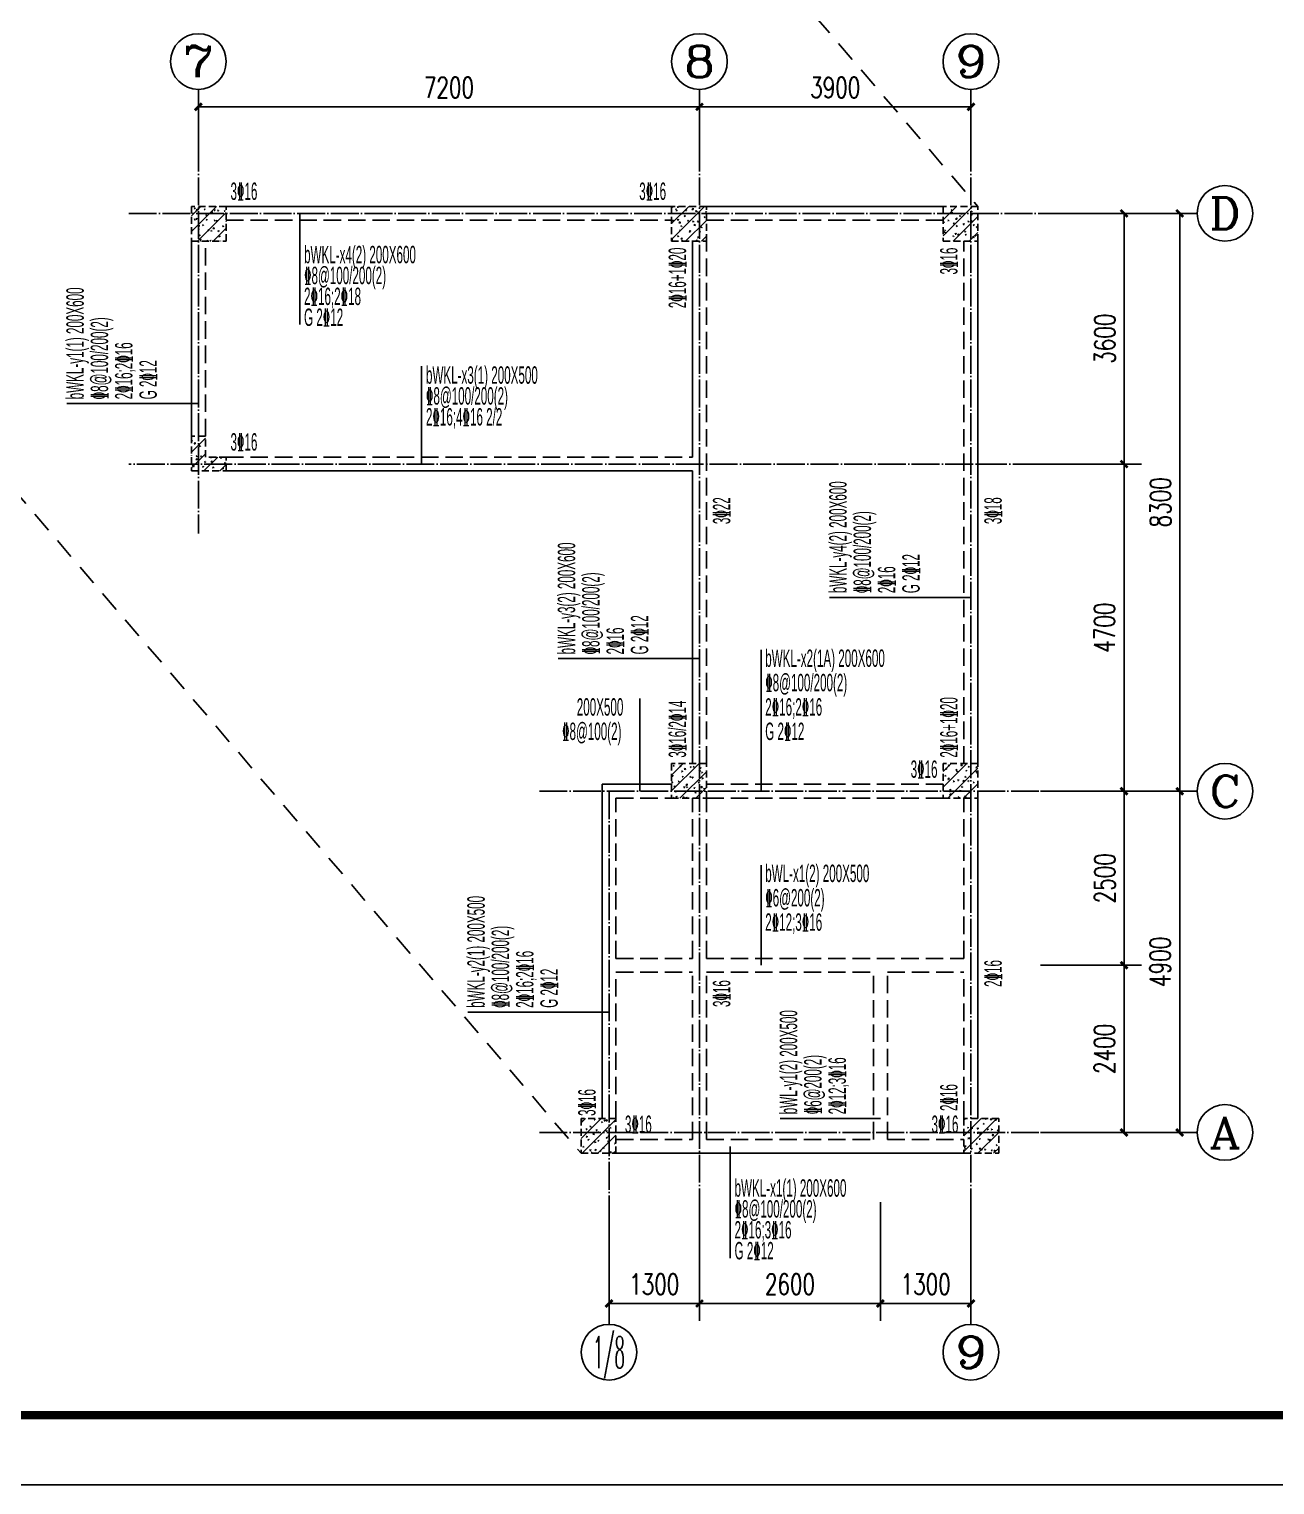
# Model space of a CAD drawing. Extents: x -441005 to 725361, y -182459 to 319313.
# Drawn here: x 347193 to 365093, y 242050 to 262958 of the extents above; entities that cross this region are included whole.
import ezdxf
from ezdxf.enums import TextEntityAlignment as Align

# ---------------------------------------------------------------- set-up
doc = ezdxf.new("R2010")
doc.units = 0
doc.header["$LTSCALE"] = 100
for name, pattern in [('3', [5, 3, -2]), ('DASHED', [0.75, 0.5, -0.25]), ('DASHEDX2', [1.5, 1, -0.5]), ('DOTE', [2.42, 2, -0.2, 0.02, -0.2]), ('HIDDEN', [7, 5, -2])]:
    doc.linetypes.add(name, pattern=pattern)
doc.layers.get('0').update_dxf_attribs({"linetype": 'CONTINUOUS'})
doc.layers.get('Defpoints').update_dxf_attribs({"linetype": 'CONTINUOUS'})
for name, color, linetype in [('AXIS', 3, 'CONTINUOUS'), ('AXIS_TEXT', 7, 'CONTINUOUS'), ('BEAM', 4, 'DASHED'), ('BEAM_CON', 4, 'CONTINUOUS'), ('COLU', 7, 'CONTINUOUS'), ('DOTE', 8, 'DOTE'), ('T模板通用标注', 7, 'CONTINUOUS'), ('图框', 7, 'CONTINUOUS'), ('梁平法1', 3, 'CONTINUOUS'), ('梁平法2', 8, 'CONTINUOUS')]:
    doc.layers.add(name, color=color, linetype=linetype)
doc.styles.add('_TCH_AXIS', font='COMPLEX', dxfattribs={"bigfont": 'GBCBIG'})
doc.styles.add('_TCH_DIM_T3', font='simplex_.ttf', dxfattribs={"width": 0.705882, "bigfont": 'GBCBIG'})
doc.styles.add('COMPLEX', font='COMPLEX')
doc.styles.add('梁平法', font='xxxxx.shx', dxfattribs={"bigfont": 'dxfs.shx'})
doc.dimstyles.new('_TCH_ARCH&&100', dxfattribs={"dimtxt": 297.5, "dimasz": 100, "dimexe": 250, "dimexo": 300, "dimgap": 126.25, "dimtad": 1, "dimdec": 0, "dimzin": 0, "dimdsep": 46, "dimtxsty": '_TCH_DIM_T3', "dimblk": 'ARCHTICK', "dimcen": 0.09, "dimclrt": 7, "dimazin": 2, "dimtfac": 1, "dimtdec": 0, "dimtix": 1, "dimtmove": 2, "dimatfit": 3, "dimfxl": 0, "dimtolj": 1, "dimtzin": 0, "dimarcsym": 0})
pattern_1 = [(50, (293925, 1936.9), (143.452037, -12.550427), [15, -165]), (355, (293925, 1936.9), (-27.75027, 150.43843), [12, -132]), (100.4514, (293936.95, 1935.86), (115.701876, 137.88791), [12.74804, -140.22842]), (46.1842, (293925, 1976.9), (213.44821, -33.1038), [22.5, -247.5]), (96.6356, (293942.79, 1974.15), (186.93254, 194.82357), [19.12206, -210.3426]), (351.1842, (293925, 1976.9), (186.93239, 194.82372), [18, -198]), (21, (293945, 1966.9), (119.38141, -80.52378), [15, -165]), (326, (293945, 1966.9), (48.66307, 145.03001), [12, -132]), (71.4514, (293954.95, 1960.2), (168.044526, 64.5061), [12.74804, -140.22842]), (45, (293925, 1936.9), (-113.137085, 113.137085), [])]

# ---------------------------------------------------------------- blocks, each defined once
blk = doc.blocks.new('A2+1_2')
at = {"layer": '图框'}
blk.add_lwpolyline([(0, 0), (89100, 0), (89100, 42000), (0, 42000)], close=True, dxfattribs=at)
at = {"layer": '图框', "const_width": 120}
blk.add_lwpolyline([(2500, 1000), (88100, 1000), (88100, 41000), (2500, 41000)], close=True, dxfattribs=at)
blk = doc.blocks.new('_AXISO')
blk.add_circle((0, 0), 0.5)
at = {"layer": 'AXIS_TEXT', "style": 'COMPLEX', "width": 1.041667}
blk.add_attdef('A', text='', height=0.56, dxfattribs=at).set_placement((-0.25, -0.28), (0.25, -0.28), align=Align.FIT)
blk = doc.blocks.new('_ArchTick')
at = {"color": 0, "linetype": 'ByBlock', "const_width": 0.4}
blk.add_lwpolyline([(-0.5, -0.5), (0.5, 0.5)], dxfattribs=at)
blk = doc.blocks.new('*D2756')
at = {"layer": 'AXIS', "color": 0, "lineweight": -2}
for p, q in [((349625, 261612), (349625, 262092)), ((356825, 261612), (356825, 262092)), ((349625, 261842), (356825, 261842))]:
    blk.add_line(p, q, dxfattribs=at)
at = {"layer": 'Defpoints', "color": 0}
for p in [(356825, 261842), (349625, 261312), (356825, 261312)]:
    blk.add_point(p, dxfattribs=at)
at = {"layer": 'AXIS', "color": 0, "lineweight": -2, "xscale": 100, "yscale": 100, "zscale": 100, "rotation": 180}
blk.add_blockref('_ArchTick', (349625, 261842), dxfattribs=at)
at = {"layer": 'AXIS', "color": 0, "lineweight": -2, "xscale": 100, "yscale": 100, "zscale": 100}
blk.add_blockref('_ArchTick', (356825, 261842), dxfattribs=at)
at = {"layer": 'AXIS', "color": 7, "insert": (353225, 262118), "char_height": 297.5, "attachment_point": 5, "style": '_TCH_DIM_T3'}
blk.add_mtext('\\A1;7200', dxfattribs=at)
blk = doc.blocks.new('*D2757')
at = {"layer": 'AXIS', "color": 0, "lineweight": -2}
for p, q in [((356825, 261612), (356825, 262092)), ((360725, 261612), (360725, 262092)), ((356825, 261842), (360725, 261842))]:
    blk.add_line(p, q, dxfattribs=at)
at = {"layer": 'Defpoints', "color": 0}
for p in [(360725, 261842), (356825, 261312), (360725, 261312)]:
    blk.add_point(p, dxfattribs=at)
at = {"layer": 'AXIS', "color": 0, "lineweight": -2, "xscale": 100, "yscale": 100, "zscale": 100, "rotation": 180}
blk.add_blockref('_ArchTick', (356825, 261842), dxfattribs=at)
at = {"layer": 'AXIS', "color": 0, "lineweight": -2, "xscale": 100, "yscale": 100, "zscale": 100}
blk.add_blockref('_ArchTick', (360725, 261842), dxfattribs=at)
at = {"layer": 'AXIS', "color": 7, "insert": (358775, 262118), "char_height": 297.5, "attachment_point": 5, "style": '_TCH_DIM_T3'}
blk.add_mtext('\\A1;3900', dxfattribs=at)
blk = doc.blocks.new('*D2758')
at = {"layer": 'AXIS', "color": 0, "lineweight": -2}
for p, q in [((361725, 249512), (363175, 249512)), ((362925, 247112), (362925, 249512)), ((361725, 247112), (363175, 247112))]:
    blk.add_line(p, q, dxfattribs=at)
at = {"layer": 'Defpoints', "color": 0}
for p in [(361725, 249512), (362925, 249512), (361725, 247112)]:
    blk.add_point(p, dxfattribs=at)
at = {"layer": 'AXIS', "color": 0, "lineweight": -2, "xscale": 100, "yscale": 100, "zscale": 100}
for p, rotation in [((362925, 249512), 90), ((362925, 247112), 270)]:
    blk.add_blockref('_ArchTick', p, dxfattribs=dict(at, rotation=rotation))
at = {"layer": 'AXIS', "color": 7, "insert": (362645, 248312), "char_height": 297.5, "attachment_point": 5, "rotation": 90, "style": '_TCH_DIM_T3'}
blk.add_mtext('\\A1;2400', dxfattribs=at)
blk = doc.blocks.new('*D2759')
at = {"layer": 'AXIS', "color": 0, "lineweight": -2}
for p, q in [((361725, 252012), (363175, 252012)), ((362925, 249512), (362925, 252012)), ((361725, 249512), (363175, 249512))]:
    blk.add_line(p, q, dxfattribs=at)
at = {"layer": 'Defpoints', "color": 0}
for p in [(361725, 252012), (362925, 252012), (361725, 249512)]:
    blk.add_point(p, dxfattribs=at)
at = {"layer": 'AXIS', "color": 0, "lineweight": -2, "xscale": 100, "yscale": 100, "zscale": 100}
for p, rotation in [((362925, 252012), 90), ((362925, 249512), 270)]:
    blk.add_blockref('_ArchTick', p, dxfattribs=dict(at, rotation=rotation))
at = {"layer": 'AXIS', "color": 7, "insert": (362649, 250762), "char_height": 297.5, "attachment_point": 5, "rotation": 90, "style": '_TCH_DIM_T3'}
blk.add_mtext('\\A1;2500', dxfattribs=at)
blk = doc.blocks.new('*D2760')
at = {"layer": 'AXIS', "color": 0, "lineweight": -2}
for p, q in [((361725, 256712), (363175, 256712)), ((362925, 252012), (362925, 256712)), ((361725, 252012), (363175, 252012))]:
    blk.add_line(p, q, dxfattribs=at)
at = {"layer": 'Defpoints', "color": 0}
for p in [(361725, 256712), (362925, 256712), (361725, 252012)]:
    blk.add_point(p, dxfattribs=at)
at = {"layer": 'AXIS', "color": 0, "lineweight": -2, "xscale": 100, "yscale": 100, "zscale": 100}
for p, rotation in [((362925, 256712), 90), ((362925, 252012), 270)]:
    blk.add_blockref('_ArchTick', p, dxfattribs=dict(at, rotation=rotation))
at = {"layer": 'AXIS', "color": 7, "insert": (362645, 254362), "char_height": 297.5, "attachment_point": 5, "rotation": 90, "style": '_TCH_DIM_T3'}
blk.add_mtext('\\A1;4700', dxfattribs=at)
blk = doc.blocks.new('*D2761')
at = {"layer": 'AXIS', "color": 0, "lineweight": -2}
for p, q in [((359425, 246112), (359425, 244405)), ((360725, 246112), (360725, 244405)), ((359425, 244655), (360725, 244655))]:
    blk.add_line(p, q, dxfattribs=at)
at = {"layer": 'Defpoints', "color": 0}
for p in [(359425, 246112), (360725, 246112), (360725, 244655)]:
    blk.add_point(p, dxfattribs=at)
at = {"layer": 'AXIS', "color": 0, "lineweight": -2, "xscale": 100, "yscale": 100, "zscale": 100, "rotation": 180}
blk.add_blockref('_ArchTick', (359425, 244655), dxfattribs=at)
at = {"layer": 'AXIS', "color": 0, "lineweight": -2, "xscale": 100, "yscale": 100, "zscale": 100}
blk.add_blockref('_ArchTick', (360725, 244655), dxfattribs=at)
at = {"layer": 'AXIS', "color": 7, "insert": (360075, 244931), "char_height": 297.5, "attachment_point": 5, "style": '_TCH_DIM_T3'}
blk.add_mtext('\\A1;1300', dxfattribs=at)
blk = doc.blocks.new('*D2762')
at = {"layer": 'AXIS', "color": 0, "lineweight": -2}
for p, q in [((355525, 246112), (355525, 244405)), ((356825, 246112), (356825, 244405)), ((355525, 244655), (356825, 244655))]:
    blk.add_line(p, q, dxfattribs=at)
at = {"layer": 'Defpoints', "color": 0}
for p in [(355525, 246112), (356825, 246112), (356825, 244655)]:
    blk.add_point(p, dxfattribs=at)
at = {"layer": 'AXIS', "color": 0, "lineweight": -2, "xscale": 100, "yscale": 100, "zscale": 100, "rotation": 180}
blk.add_blockref('_ArchTick', (355525, 244655), dxfattribs=at)
at = {"layer": 'AXIS', "color": 0, "lineweight": -2, "xscale": 100, "yscale": 100, "zscale": 100}
blk.add_blockref('_ArchTick', (356825, 244655), dxfattribs=at)
at = {"layer": 'AXIS', "color": 7, "insert": (356175, 244931), "char_height": 297.5, "attachment_point": 5, "style": '_TCH_DIM_T3'}
blk.add_mtext('\\A1;1300', dxfattribs=at)
blk = doc.blocks.new('*D2763')
at = {"layer": 'AXIS', "color": 0, "lineweight": -2}
for p, q in [((356825, 246112), (356825, 244405)), ((359425, 246112), (359425, 244405)), ((356825, 244655), (359425, 244655))]:
    blk.add_line(p, q, dxfattribs=at)
at = {"layer": 'Defpoints', "color": 0}
for p in [(356825, 246112), (359425, 246112), (359425, 244655)]:
    blk.add_point(p, dxfattribs=at)
at = {"layer": 'AXIS', "color": 0, "lineweight": -2, "xscale": 100, "yscale": 100, "zscale": 100, "rotation": 180}
blk.add_blockref('_ArchTick', (356825, 244655), dxfattribs=at)
at = {"layer": 'AXIS', "color": 0, "lineweight": -2, "xscale": 100, "yscale": 100, "zscale": 100}
blk.add_blockref('_ArchTick', (359425, 244655), dxfattribs=at)
at = {"layer": 'AXIS', "color": 7, "insert": (358125, 244931), "char_height": 297.5, "attachment_point": 5, "style": '_TCH_DIM_T3'}
blk.add_mtext('\\A1;2600', dxfattribs=at)
blk = doc.blocks.new('*D2764')
at = {"layer": 'AXIS', "color": 0, "lineweight": -2}
for p, q in [((361725, 260312), (363175, 260312)), ((362925, 256712), (362925, 260312)), ((361725, 256712), (363175, 256712))]:
    blk.add_line(p, q, dxfattribs=at)
at = {"layer": 'Defpoints', "color": 0}
for p in [(361725, 260312), (362925, 260312), (361725, 256712)]:
    blk.add_point(p, dxfattribs=at)
at = {"layer": 'AXIS', "color": 0, "lineweight": -2, "xscale": 100, "yscale": 100, "zscale": 100}
for p, rotation in [((362925, 260312), 90), ((362925, 256712), 270)]:
    blk.add_blockref('_ArchTick', p, dxfattribs=dict(at, rotation=rotation))
at = {"layer": 'AXIS', "color": 7, "insert": (362649, 258512), "char_height": 297.5, "attachment_point": 5, "rotation": 90, "style": '_TCH_DIM_T3'}
blk.add_mtext('\\A1;3600', dxfattribs=at)
blk = doc.blocks.new('*D2857')
at = {"layer": 'AXIS', "color": 0, "lineweight": -2}
for p, q in [((361725, 252012), (363975, 252012)), ((363725, 247112), (363725, 252012)), ((361725, 247112), (363975, 247112))]:
    blk.add_line(p, q, dxfattribs=at)
at = {"layer": 'Defpoints', "color": 0}
for p in [(361725, 252012), (363725, 252012), (361725, 247112)]:
    blk.add_point(p, dxfattribs=at)
at = {"layer": 'AXIS', "color": 0, "lineweight": -2, "xscale": 100, "yscale": 100, "zscale": 100}
for p, rotation in [((363725, 252012), 90), ((363725, 247112), 270)]:
    blk.add_blockref('_ArchTick', p, dxfattribs=dict(at, rotation=rotation))
at = {"layer": 'AXIS', "color": 7, "insert": (363445, 249562), "char_height": 297.5, "attachment_point": 5, "rotation": 90, "style": '_TCH_DIM_T3'}
blk.add_mtext('\\A1;4900', dxfattribs=at)
blk = doc.blocks.new('*D2858')
at = {"layer": 'AXIS', "color": 0, "lineweight": -2}
for p, q in [((361725, 260312), (363975, 260312)), ((363725, 252012), (363725, 260312)), ((361725, 252012), (363975, 252012))]:
    blk.add_line(p, q, dxfattribs=at)
at = {"layer": 'Defpoints', "color": 0}
for p in [(361725, 260312), (363725, 260312), (361725, 252012)]:
    blk.add_point(p, dxfattribs=at)
at = {"layer": 'AXIS', "color": 0, "lineweight": -2, "xscale": 100, "yscale": 100, "zscale": 100}
for p, rotation in [((363725, 260312), 90), ((363725, 252012), 270)]:
    blk.add_blockref('_ArchTick', p, dxfattribs=dict(at, rotation=rotation))
at = {"layer": 'AXIS', "color": 7, "insert": (363449, 256162), "char_height": 297.5, "attachment_point": 5, "rotation": 90, "style": '_TCH_DIM_T3'}
blk.add_mtext('\\A1;8300', dxfattribs=at)

msp = doc.modelspace()

# ---------------------------------------------------------------- hatches: boundary and pattern name
at = {"layer": 'COLU'}
h = msp.add_hatch(dxfattribs=at)
h.set_pattern_fill('ARMOREDW', color=251, scale=20, style=0)
h.set_pattern_definition(pattern_1)
h.paths.add_polyline_path([(350025, 259911.9), (350025, 260411.9), (349525, 260411.9), (349525, 259911.9)])
h = msp.add_hatch(dxfattribs=at)
h.set_pattern_fill('ARMOREDW', color=251, scale=20, style=0)
h.set_pattern_definition(pattern_1)
h.paths.add_polyline_path([(356925, 259911.9), (356925, 260411.9), (356425, 260411.9), (356425, 259911.9)])
h = msp.add_hatch(dxfattribs=at)
h.set_pattern_fill('ARMOREDW', color=251, scale=20, style=0)
h.set_pattern_definition(pattern_1)
h.paths.add_polyline_path([(360825, 259911.9), (360825, 260411.9), (360325, 260411.9), (360325, 259911.9)])
h = msp.add_hatch(dxfattribs=at)
h.set_pattern_fill('ARMOREDW', color=251, scale=20, style=0)
h.set_pattern_definition(pattern_1)
h.paths.add_polyline_path([(349525, 256611.9), (350025, 256611.9), (350025, 256811.9), (349725, 256811.9), (349725, 257111.9), (349525, 257111.9)])
h = msp.add_hatch(dxfattribs=at)
h.set_pattern_fill('ARMOREDW', color=251, scale=20, style=0)
h.set_pattern_definition(pattern_1)
h.paths.add_polyline_path([(356925, 251911.9), (356925, 252411.9), (356425, 252411.9), (356425, 251911.9)])
h = msp.add_hatch(dxfattribs=at)
h.set_pattern_fill('ARMOREDW', color=251, scale=20, style=0)
h.set_pattern_definition(pattern_1)
h.paths.add_polyline_path([(360825, 251911.9), (360825, 252411.9), (360325, 252411.9), (360325, 251911.9)])
h = msp.add_hatch(dxfattribs=at)
h.set_pattern_fill('ARMOREDW', color=251, scale=20, style=0)
h.set_pattern_definition([(50, (293925, 1636.9), (143.452037, -12.550427), [15, -165]), (355, (293925, 1636.9), (-27.75027, 150.43843), [12, -132]), (100.4514, (293936.95, 1635.86), (115.70188, 137.88791), [12.74804, -140.22842]), (46.1842, (293925, 1676.9), (213.44821, -33.1038), [22.5, -247.5]), (96.6356, (293942.79, 1674.15), (186.93254, 194.82357), [19.12206, -210.3426]), (351.1842, (293925, 1676.9), (186.93239, 194.82372), [18, -198]), (21, (293945, 1666.9), (119.38141, -80.52378), [15, -165]), (326, (293945, 1666.9), (48.66307, 145.03001), [12, -132]), (71.4514, (293954.95, 1660.2), (168.044526, 64.5061), [12.74804, -140.22842]), (45, (293925, 1636.9), (-113.13708, 113.13708), [])])
h.paths.add_polyline_path([(355625, 246811.9), (355625, 247311.9), (355125, 247311.9), (355125, 246811.9)])
h = msp.add_hatch(dxfattribs=at)
h.set_pattern_fill('ARMOREDW', color=251, scale=20, style=0)
h.set_pattern_definition([(50, (293925, 2286.9), (143.452037, -12.550427), [15, -165]), (355, (293925, 2286.9), (-27.75027, 150.43843), [12, -132]), (100.4514, (293936.95, 2285.86), (115.70188, 137.88791), [12.74804, -140.22842]), (46.1842, (293925, 2326.9), (213.44821, -33.1038), [22.5, -247.5]), (96.6356, (293942.79, 2324.15), (186.93254, 194.82357), [19.12206, -210.3426]), (351.1842, (293925, 2326.9), (186.93239, 194.82372), [18, -198]), (21, (293945, 2316.9), (119.38141, -80.52378), [15, -165]), (326, (293945, 2316.9), (48.66307, 145.03001), [12, -132]), (71.4514, (293954.95, 2310.2), (168.044526, 64.5061), [12.74804, -140.22842]), (45, (293925, 2286.9), (-113.13708, 113.13708), [])])
h.paths.add_polyline_path([(361125, 247311.9), (360625, 247311.9), (360625, 246811.9), (361125, 246811.9)])

# ---------------------------------------------------------------- linework, layer by layer
at = {"layer": 'AXIS'}
for p, q in [((349625, 261311.9), (349625, 262092.1)), ((356825, 261311.9), (356825, 262092.1)), ((360725, 261311.9), (360725, 262092.1)), ((361725, 260311.9), (363625, 260311.9)), ((361725, 252011.9), (363625, 252011.9)), ((361725, 247111.9), (363625, 247111.9)), ((355525, 245575.5), (355525, 244354.9)), ((360725, 245575.5), (360725, 244354.9))]:
    msp.add_line(p, q, dxfattribs=at)
at = {"layer": 'BEAM', "linetype": 'HIDDEN', "ltscale": 0.5}
for p, q in [((350025, 260211.9), (356425, 260211.9)), ((356925, 260211.9), (360325, 260211.9)), ((349725, 257111.9), (349725, 259911.9)), ((356925, 252411.9), (356925, 259911.9)), ((360625, 252411.9), (360625, 259911.9)), ((350025, 256811.9), (356725, 256811.9)), ((356925, 252111.9), (360325, 252111.9)), ((355625, 251911.9), (356425, 251911.9)), ((355625, 249611.9), (355625, 251911.9)), ((356725, 249611.9), (356725, 251911.9)), ((356925, 249611.9), (356925, 251911.9)), ((356925, 251911.9), (360325, 251911.9)), ((360625, 249611.9), (360625, 251911.9)), ((355625, 249611.9), (356725, 249611.9)), ((356925, 249611.9), (360625, 249611.9)), ((355625, 249411.9), (356725, 249411.9)), ((355625, 247311.9), (355625, 249411.9)), ((356725, 247011.9), (356725, 249411.9)), ((356925, 247011.9), (356925, 249411.9)), ((356925, 249411.9), (359325, 249411.9)), ((359325, 247011.9), (359325, 249411.9)), ((359525, 247011.9), (359525, 249411.9)), ((359525, 249411.9), (360625, 249411.9)), ((360625, 247311.9), (360625, 249411.9)), ((355625, 247011.9), (356725, 247011.9)), ((356925, 247011.9), (359325, 247011.9)), ((359525, 247011.9), (360625, 247011.9))]:
    msp.add_line(p, q, dxfattribs=at)
at = {"layer": 'BEAM_CON'}
for p, q in [((350025, 260411.9), (356425, 260411.9)), ((356925, 260411.9), (360325, 260411.9)), ((349525, 257111.9), (349525, 259911.9)), ((356725, 256811.9), (356725, 259911.9)), ((360825, 252411.9), (360825, 259911.9)), ((350025, 256611.9), (356725, 256611.9)), ((356725, 252411.9), (356725, 256611.9)), ((355425, 252111.9), (356425, 252111.9)), ((355425, 247311.9), (355425, 252111.9)), ((360825, 247311.9), (360825, 251911.9)), ((355625, 246811.9), (360625, 246811.9))]:
    msp.add_line(p, q, dxfattribs=at)
at = {"layer": 'COLU', "linetype": 'DASHEDX2'}
for points in [[(350025, 259911.9), (350025, 260411.9), (349525, 260411.9), (349525, 259911.9)], [(356925, 259911.9), (356925, 260411.9), (356425, 260411.9), (356425, 259911.9)], [(360825, 259911.9), (360825, 260411.9), (360325, 260411.9), (360325, 259911.9)], [(349525, 256611.9), (350025, 256611.9), (350025, 256811.9), (349725, 256811.9), (349725, 257111.9), (349525, 257111.9)], [(356925, 251911.9), (356925, 252411.9), (356425, 252411.9), (356425, 251911.9)], [(360825, 251911.9), (360825, 252411.9), (360325, 252411.9), (360325, 251911.9)], [(355625, 246811.9), (355625, 247311.9), (355125, 247311.9), (355125, 246811.9)], [(361125, 246811.9), (361125, 247311.9), (360625, 247311.9), (360625, 246811.9)]]:
    msp.add_lwpolyline(points, close=True, dxfattribs=at)
at = {"layer": 'DOTE', "ltscale": 2}
for p, q in [((349625, 261311.9), (349625, 255711.9)), ((356825, 261311.9), (356825, 246111.9)), ((360725, 261311.9), (360725, 246111.9)), ((348625, 260311.9), (361725, 260311.9)), ((361725, 256711.9), (348625, 256711.9)), ((354525, 252011.9), (361725, 252011.9)), ((355525, 252011.9), (355525, 246111.9)), ((354525, 247111.9), (361725, 247111.9))]:
    msp.add_line(p, q, dxfattribs=at)
at = {"layer": 'T模板通用标注', "linetype": '3'}
for p, q in [((346800, 276811.9), (360825, 260411.9)), ((341100, 263211.9), (355125, 246811.9))]:
    msp.add_line(p, q, dxfattribs=at)
at = {"layer": '梁平法1'}
for p, q in [((351081, 260311.9), (351081, 258714.4)), ((352832.4, 256711.9), (352832.4, 258114.9)), ((357708.9, 252011.9), (357708.9, 254042.4)), ((355965.8, 252011.9), (355965.8, 253342.4)), ((357708.9, 249511.9), (357708.9, 250952.5)), ((357266.5, 245307.9), (357266.5, 246911.9))]:
    msp.add_line(p, q, dxfattribs=at)
at = {"layer": '梁平法2', "color": 6}
for p, q in [((349625, 257580.1), (347733.5, 257580.1)), ((360725, 254795.9), (358694.5, 254795.9)), ((356825, 253916.6), (354794.5, 253916.6)), ((355525, 248840.7), (353494.5, 248840.7)), ((359425, 247311.6), (357984.4, 247311.6))]:
    msp.add_line(p, q, dxfattribs=at)

# ---------------------------------------------------------------- block references
msp.add_blockref('A2+1_2', (284450, 242050))
at = {"layer": 'AXIS'}
ref = msp.add_blockref('_AXISO', (349625, 262492.1), dxfattribs=dict(at, xscale=800, yscale=800, zscale=800))
ref.add_attrib('A', '7', dxfattribs={"layer": 'AXIS_TEXT', "height": 452.5, "style": '_TCH_AXIS', "width": 1.5}).set_placement((349398.7, 262265.8), (349851.3, 262265.8), align=Align.FIT)
ref = msp.add_blockref('_AXISO', (356825, 262492.1), dxfattribs=dict(at, xscale=800, yscale=800, zscale=800))
ref.add_attrib('A', '8', dxfattribs={"layer": 'AXIS_TEXT', "height": 452.5, "style": '_TCH_AXIS', "width": 1.5}).set_placement((356598.7, 262265.8), (357051.3, 262265.8), align=Align.FIT)
ref = msp.add_blockref('_AXISO', (360725, 262492.1), dxfattribs=dict(at, xscale=800, yscale=800, zscale=800))
ref.add_attrib('A', '9', dxfattribs={"layer": 'AXIS_TEXT', "height": 452.5, "style": '_TCH_AXIS', "width": 1.5}).set_placement((360498.7, 262265.8), (360951.3, 262265.8), align=Align.FIT)
ref = msp.add_blockref('_AXISO', (364375, 260311.9), dxfattribs=dict(at, xscale=800, yscale=800, zscale=800))
ref.add_attrib('A', 'D', dxfattribs={"layer": 'AXIS_TEXT', "height": 452.5, "style": '_TCH_AXIS', "width": 1.235294}).set_placement((364148.7, 260085.6), (364601.3, 260085.6), align=Align.FIT)
ref = msp.add_blockref('_AXISO', (364375, 252011.9), dxfattribs=dict(at, xscale=800, yscale=800, zscale=800))
ref.add_attrib('A', 'C', dxfattribs={"layer": 'AXIS_TEXT', "height": 452.5, "style": '_TCH_AXIS', "width": 1.4}).set_placement((364148.7, 251785.6), (364601.3, 251785.6), align=Align.FIT)
ref = msp.add_blockref('_AXISO', (364375, 247111.9), dxfattribs=dict(at, xscale=800, yscale=800, zscale=800))
ref.add_attrib('A', 'A', dxfattribs={"layer": 'AXIS_TEXT', "height": 452.5, "style": '_TCH_AXIS', "width": 1.166667}).set_placement((364148.7, 246885.6), (364601.3, 246885.6), align=Align.FIT)
ref = msp.add_blockref('_AXISO', (355525, 243954.9), dxfattribs=dict(at, xscale=800, yscale=800, zscale=800))
ref.add_attrib('A', '1/8', dxfattribs={"layer": 'AXIS_TEXT', "height": 452.55, "style": '_TCH_AXIS', "width": 0.411765}).set_placement((355298.7, 243728.7), (355751.3, 243728.7), align=Align.FIT)
ref = msp.add_blockref('_AXISO', (360725, 243954.9), dxfattribs=dict(at, xscale=800, yscale=800, zscale=800))
ref.add_attrib('A', '9', dxfattribs={"layer": 'AXIS_TEXT', "height": 452.5, "style": '_TCH_AXIS', "width": 1.5}).set_placement((360498.7, 243728.7), (360951.3, 243728.7), align=Align.FIT)

# ---------------------------------------------------------------- texts
at = {"layer": '梁平法1', "style": '梁平法', "width": 0.5}
for s, p in [('3%%13216', (350086.6, 260504.7)), ('bWKL-x4(2) 200X600', (351143.5, 259595.2)), ('%%1328@100/200(2)', (351143.5, 259295.2)), ('2%%13216;2%%13218', (351143.5, 258995.2)), ('G 2%%13212', (351143.5, 258695.2)), ('bWKL-x3(1) 200X500', (352894.9, 257864.9)), ('%%1328@100/200(2)', (352894.9, 257564.9)), ('2%%13216;4%%13216 2/2', (352894.9, 257264.9)), ('3%%13216', (350086.6, 256904.7)), ('bWKL-x2(1A) 200X600', (357769.5, 253797.9)), ('%%1328@100/200(2)', (357769.5, 253447.9)), ('200X500', (355062, 253097.9)), ('2%%13216;2%%13216', (357769.5, 253097.9)), ('%%1328@100(2)', (354850.9, 252747.9)), ('G 2%%13212', (357769.5, 252747.9)), ('bWL-x1(2) 200X500', (357769.5, 250708)), ('%%1326@200(2)', (357769.5, 250358)), ('2%%13212;3%%13216', (357769.5, 250008)), ('bWKL-x1(1) 200X600', (357329, 246188.7)), ('%%1328@100/200(2)', (357329, 245888.7)), ('2%%13216;3%%13216', (357329, 245588.7)), ('G 2%%13212', (357329, 245288.7))]:
    msp.add_text(s, height=250, dxfattribs=at).set_placement(p)
for p in [(356345.1, 260504.7), (360245.1, 252204.7), (356139.5, 247104.7), (360545.1, 247104.7)]:
    msp.add_text('3%%13216', height=250, dxfattribs=at).set_placement(p, align=Align.RIGHT)
at = {"layer": '梁平法2', "color": 6, "style": '梁平法', "width": 0.5}
for s, p in [('2%%13216+1%%13220', (356632.2, 259820)), ('3%%13216', (360532.2, 259820))]:
    msp.add_text(s, height=250, rotation=90, dxfattribs=at).set_placement(p, align=Align.RIGHT)
for s, p in [('bWKL-y1(1) 200X600', (347977.9, 257640.7)), ('%%1328@100/200(2)', (348327.9, 257640.7)), ('2%%13216;2%%13216', (348677.9, 257640.7)), ('G 2%%13212', (349027.9, 257640.7)), ('bWKL-y4(2) 200X600', (358939, 254856.5)), ('%%1328@100/200(2)', (359289, 254856.5)), ('bWKL-y3(2) 200X600', (355039, 253977.2)), ('G 2%%13212', (359989, 254856.5)), ('%%1328@100/200(2)', (355389, 253977.2)), ('2%%13216', (359639, 254856.5)), ('G 2%%13212', (356089, 253977.2)), ('2%%13216', (355739, 253977.2)), ('3%%13216/2%%13214', (356632.2, 252494.6)), ('2%%13216+1%%13220', (360532.2, 252494.6)), ('bWKL-y2(1) 200X500', (353739, 248901.4)), ('%%1328@100/200(2)', (354089, 248901.4)), ('2%%13216;2%%13216', (354439, 248901.4)), ('G 2%%13212', (354789, 248901.4)), ('bWL-y1(2) 200X500', (358228.9, 247372.3)), ('%%1326@200(2)', (358578.9, 247372.3)), ('2%%13212;3%%13216', (358928.9, 247372.3)), ('2%%13216', (360532.2, 247419.7)), ('3%%13216', (355332.2, 247349.1))]:
    msp.add_text(s, height=250, rotation=90, dxfattribs=at).set_placement(p)
for s, p in [('3%%13222', (357267.8, 256041.5)), ('3%%13218', (361167.8, 256041.5)), ('2%%13216', (361167.8, 249395.3)), ('3%%13216', (357267.8, 249106))]:
    msp.add_text(s, height=250, rotation=90, dxfattribs=at).set_placement(p, align=Align.CENTER)

# ---------------------------------------------------------------- dimensions: what is measured, and where the dimension line sits
at = {"layer": 'AXIS'}
for p1, p2, picture, middle in [((349625, 261311.9), (356825, 261311.9), '*D2756', (353225, 262118.4)), ((356825, 261311.9), (360725, 261311.9), '*D2757', (358775, 262118.4))]:
    dim = msp.add_aligned_dim(p1=p1, p2=p2, distance=530.2, dimstyle='_TCH_ARCH&&100', dxfattribs=at)
    dim.commit()
    dim.dimension.update_dxf_attribs({"geometry": picture, "text_midpoint": middle})
for p1, p2, distance, picture, middle in [((361725, 256711.9), (361725, 260311.9), -1200, '*D2764', (362648.6, 258511.9)), ((361725, 252011.9), (361725, 260311.9), -2000, '*D2858', (363448.6, 256161.9)), ((361725, 252011.9), (361725, 256711.9), -1200, '*D2760', (362645.2, 254361.9)), ((361725, 249511.9), (361725, 252011.9), -1200, '*D2759', (362648.6, 250761.9)), ((361725, 247111.9), (361725, 252011.9), -2000, '*D2857', (363445.2, 249561.9)), ((361725, 247111.9), (361725, 249511.9), -1200, '*D2758', (362645.2, 248311.9))]:
    dim = msp.add_aligned_dim(p1=p1, p2=p2, distance=distance, dimstyle='_TCH_ARCH&&100', override={"dimexo": 0}, dxfattribs=at)
    dim.commit()
    dim.dimension.update_dxf_attribs({"geometry": picture, "text_midpoint": middle})
for base, p1, p2, picture, middle in [((356825, 244654.9), (355525, 246111.9), (356825, 246111.9), '*D2762', (356175, 244931.3)), ((359425, 244654.9), (356825, 246111.9), (359425, 246111.9), '*D2763', (358125, 244931.3)), ((360725, 244654.9), (359425, 246111.9), (360725, 246111.9), '*D2761', (360075, 244931.3))]:
    dim = msp.add_linear_dim(base=base, p1=p1, p2=p2, dimstyle='_TCH_ARCH&&100', override={"dimexo": 0}, dxfattribs=at)
    dim.commit()
    dim.dimension.update_dxf_attribs({"geometry": picture, "text_midpoint": middle})

doc.saveas('drawing.dxf')
